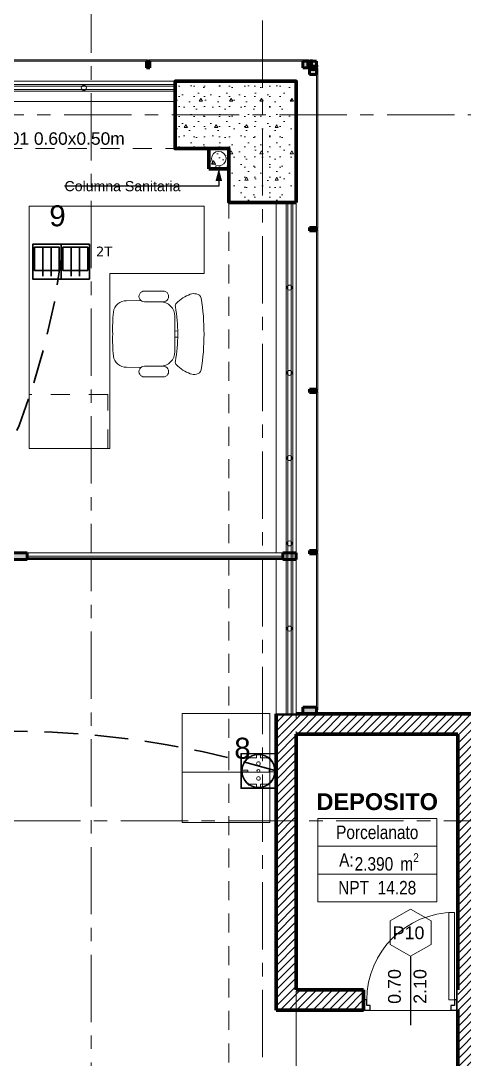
# Model space of a CAD drawing. Header units: inches. Extents: x -19 to 5698, y -728 to 92.
# Drawn here: x 327.02 to 330.32, y 32.63 to 40.35 of the extents above; entities that cross this region are included whole.
import ezdxf

# ---------------------------------------------------------------- set-up
doc = ezdxf.new("R2010")
doc.units = ezdxf.units.IN
doc.header["$MEASUREMENT"] = 0
doc.set_wipeout_variables(frame=1)
for name, pattern in [('HIDDEN', [0.375, 0.25, -0.125]), ('Hidden Line', [0.195611, 0.141111, -0.0545]), ('Punto & Raya', [0.65, 0.5, -0.075, 0, -0.075]), ('Rayas', [0.282222, 0.141111, -0.141111]), ('Wipeout_Contour', [1, 0, -1])]:
    doc.linetypes.add(name, pattern=pattern)
doc.layers.get('0').update_dxf_attribs({"color": 61})
for name, color, linetype, lineweight in [('00 conduct tomacorr', 120, 'HIDDEN', 30), ('00 IE LUZ EMERGENCIA', 253, 'Continuous', 0), ('10 REM ACABADOS', 170, 'Continuous', 13)]:
    doc.layers.add(name, color=color, linetype=linetype, lineweight=lineweight)
for name, color, linetype in [('02 _ ARQ _ ALB _ Ejes Generales', 251, 'Continuous'), ('02 _ ARQ _ ALB _ Mobiliario', 7, 'Continuous'), ('02 _ ARQ _ ZON _ Espacio.3D', 7, 'Continuous'), ('08 _ STR _ EXT _ 06 Columnas', 7, 'Continuous'), ('08 _ STR _ EXT _ 07 Losa Aligerada', 7, 'Continuous'), ('08 _ STR _ EXT _ 09 Vigas', 251, 'Continuous'), ('Acabado - Muros', 7, 'Continuous'), ('Estructura - 04 MURO', 7, 'Continuous'), ('Estructura - Carga', 7, 'Continuous'), ('Interior - Escaleras & Barandillas', 7, 'Continuous'), ('Marcador - Secciones', 7, 'Continuous'), ('MEP - HVAC', 7, 'Continuous'), ('Notas - Etiquetas', 7, 'Continuous')]:
    doc.layers.add(name, color=color, linetype=linetype)
doc.styles.add('Annotative', font='arial.ttf')
doc.styles.add('Estilo_Generado_4', font='swisse.ttf')
doc.styles.add('Estilo_Generado_8', font='arialbd.ttf')
doc.styles.add('Estilo_Generado_9', font='ARIALN.TTF')
doc.dimstyles.new('Estilo_Generado__8', dxfattribs={"dimtxt": 0.18, "dimasz": 0.0912, "dimexe": 0.18, "dimexo": 0.0625, "dimgap": 0, "dimtad": 0, "dimtih": 1, "dimtoh": 1, "dimdec": 4, "dimzin": 0, "dimdsep": 46, "dimcen": 0.09, "dimadec": 0, "dimazin": 0, "dimtfac": 1, "dimtdec": 4, "dimtmove": 0, "dimatfit": 3, "dimldrblk": 'ARROWHEAD_5', "dimfxl": 1, "dimtolj": 1, "dimtzin": 0, "dimarcsym": 0})
pattern_1 = [(45, (277.50006, 1e-08), (-0.030052038, 0.030052038), [])]

# ---------------------------------------------------------------- blocks, each defined once
blk = doc.blocks.new('ARROWHEAD_5')
at = {"linetype": 'Continuous', "lineweight": 0}
blk.add_hatch(color=0, dxfattribs=at).paths.add_polyline_path([(-1, 0.2679), (0, 0), (-1, -0.2679)])
at = {"color": 0, "linetype": 'Continuous', "lineweight": 0}
blk.add_line((0, 0), (-1, 0), dxfattribs=at)
blk = doc.blocks.new('CAJA POP UP 6 MODULOS')
at = {"layer": '00 conduct tomacorr', "linetype": 'Continuous'}
for p, q in [((-0.095, -0.165), (-0.095, -0.0151)), ((-0.052, -0.165), (-0.052, -0.0151)), ((0.052, -0.165), (0.052, -0.0151)), ((0.095, -0.165), (0.095, -0.0151)), ((0, -0.165), (0, -0.18))]:
    blk.add_line(p, q, dxfattribs=at)
for points in [[(-0.147, 0), (0.147, 0), (0.147, -0.18), (-0.147, -0.18)], [(0, 0), (0.147, 0), (0.147, -0.18), (0, -0.18)]]:
    blk.add_lwpolyline(points, close=True, dxfattribs=at)
for points in [[(-0.138, -0.045), (-0.009, -0.045), (-0.009, -0.165), (-0.138, -0.165), (-0.138, -0.045)], [(0.009, -0.045), (0.138, -0.045), (0.138, -0.165), (0.009, -0.165), (0.009, -0.045)]]:
    blk.add_lwpolyline(points, dxfattribs=at)
at = {"color": 1, "insert": (-0.1807, -0.168), "char_height": 0.05, "attachment_point": 1, "rotation": 180}
blk.add_mtext_dynamic_manual_height_columns('{\\fVerdana|b0|i0|c0|p34;2T}', width=0.000481, gutter_width=0.1561, heights=[0], dxfattribs=at)
blk = doc.blocks.new('tomacorriente schuko 2+T')
at = {"color": 3}
for p, q in [((-0.1377, -0.0281, -162.36), (-0.1377, -0.1227, -162.36)), ((-0.1377, -0.0281, -162.36), (-0.0441, -0.0281, -162.36)), ((-0.1367, -0.0296, -162.36), (-0.1367, -0.1211, -162.36)), ((-0.1367, -0.0296, -162.36), (-0.1367, -0.1211, -162.36)), ((-0.1367, -0.0296, -162.36), (-0.0452, -0.0296, -162.36)), ((-0.1367, -0.0296, -162.36), (-0.0909, -0.0296, -162.36)), ((-0.1261, -0.0496, -162.36), (-0.1261, -0.0701, -162.36)), ((-0.0935, -0.0318, -162.36), (-0.0935, -0.0465, -162.36)), ((-0.0935, -0.0465, -162.36), (-0.0883, -0.0465, -162.36)), ((-0.0909, -0.0296, -162.36), (-0.0452, -0.0296, -162.36)), ((-0.0883, -0.0318, -162.36), (-0.0883, -0.0465, -162.36)), ((-0.0557, -0.0496, -162.36), (-0.0557, -0.0701, -162.36)), ((-0.0452, -0.0296, -162.36), (-0.0452, -0.1211, -162.36)), ((-0.0452, -0.0296, -162.36), (-0.0452, -0.1211, -162.36)), ((-0.0441, -0.0281, -162.36), (-0.0441, -0.1227, -162.36)), ((-0.1342, -0.0701, -162.36), (-0.1261, -0.0701, -162.36)), ((-0.1342, -0.0806, -162.36), (-0.1261, -0.0806, -162.36)), ((-0.1261, -0.0806, -162.36), (-0.1261, -0.1011, -162.36)), ((-0.0557, -0.0701, -162.36), (-0.0476, -0.0701, -162.36)), ((-0.0557, -0.0806, -162.36), (-0.0476, -0.0806, -162.36)), ((-0.0557, -0.0806, -162.36), (-0.0557, -0.1011, -162.36)), ((-0.0935, -0.1043, -162.36), (-0.0883, -0.1043, -162.36)), ((-0.0935, -0.1043, -162.36), (-0.0935, -0.1189, -162.36)), ((-0.0883, -0.1043, -162.36), (-0.0883, -0.1189, -162.36)), ((-0.1377, -0.1227, -162.36), (-0.0441, -0.1227, -162.36)), ((-0.1367, -0.1211, -162.36), (-0.0452, -0.1211, -162.36)), ((-0.1367, -0.1211, -162.36), (-0.0909, -0.1211, -162.36)), ((-0.0909, -0.1211, -162.36), (-0.0452, -0.1211, -162.36))]:
    blk.add_line(p, q, dxfattribs=at)
for centre, radius in [((-0.0909, -0.0754, -162.36), 0.0457), ((-0.0909, -0.0754, -162.36), 0.0436), ((-0.1109, -0.0754, -162.36), 0.00505), ((-0.091, -0.0755, -162.36), 0.00406), ((-0.0709, -0.0754, -162.36), 0.00505)]:
    blk.add_circle(centre, radius, dxfattribs=at)

msp = doc.modelspace()

# ---------------------------------------------------------------- hatches: boundary and pattern name
at = {"layer": 'Acabado - Muros', "linetype": 'Continuous', "lineweight": 9}
for points in [[(326.775, 40.06), (326.775, 40.05), (327.965, 40.05), (327.965, 40.06)], [(327.975, 40.06), (327.975, 40.05), (329.165, 40.05), (329.165, 40.06)], [(329.175, 40.06), (329.175, 40.05), (329.19, 40.05), (329.19, 40.06)], [(329.23, 40.02), (329.22, 40.02), (329.22, 40.0055), (329.23, 40.0055)], [(329.23, 39.9955), (329.22, 39.9955), (329.22, 38.8055), (329.23, 38.8055)], [(329.23, 38.7955), (329.22, 38.7955), (329.22, 37.6055), (329.23, 37.6055)], [(329.23, 37.5955), (329.22, 37.5955), (329.22, 36.4055), (329.23, 36.4055)], [(329.23, 36.3955), (329.22, 36.3955), (329.22, 35.2305), (329.23, 35.2305)]]:
    msp.add_hatch(color=250, dxfattribs=at).paths.add_polyline_path(points)
at = {"layer": 'Acabado - Muros', "linetype": 'Continuous', "lineweight": 0}
for points in [[(327.9575, 40), (327.9825, 40), (327.9825, 40.05), (327.9575, 40.05)], [(329.12, 40), (329.22, 40), (329.22, 40.05), (329.12, 40.05)], [(329.1575, 40), (329.1825, 40), (329.1825, 40.05), (329.1575, 40.05)], [(329.17, 39.95), (329.22, 39.95), (329.22, 40.05), (329.17, 40.05)], [(329.17, 40.013), (329.17, 39.988), (329.22, 39.988), (329.22, 40.013)], [(329.17, 38.813), (329.17, 38.788), (329.22, 38.788), (329.22, 38.813)], [(329.17, 37.613), (329.17, 37.588), (329.22, 37.588), (329.22, 37.613)], [(329.17, 36.413), (329.17, 36.388), (329.22, 36.388), (329.22, 36.413)], [(329.12, 35.2505), (329.12, 35.2005), (329.22, 35.2005), (329.22, 35.2505)]]:
    msp.add_hatch(color=254, dxfattribs=at).paths.add_polyline_path(points)
at = {"layer": 'Estructura - Carga', "linetype": 'Continuous', "lineweight": 13}
h = msp.add_hatch(dxfattribs=at)
h.set_pattern_fill('HORMIGÓN_ARMADO_0002', color=251, style=0, pattern_type=2)
h.set_pattern_definition([(0, (277.50006, 1e-08), (0, 0.3117692), [0.03, -0.15]), (0, (277.59006, 0.1559), (0, 0.3117692), [0.03, -0.15]), (60, (277.50006, 1e-08), (-0.27, 0.1558846), [0.03, -0.15]), (60, (277.68006, 1e-08), (-0.27, 0.1558846), [0.03, -0.15]), (120, (277.53006, 1e-08), (0.27, 0.1558846), [0.03, -0.15]), (120, (277.71006, 1e-08), (0.27, 0.1558846), [0.03, -0.15]), (0, (277.50006, 0.03), (0, 0.06), [0, -0.06, 0, -0.090000004]), (45, (277.53006, 0.03), (-0.04242641, 0.04242641), [0, -0.045, 0, -0.075000003])])
h.paths.add_polyline_path([(328.42, 39.25), (328.57, 39.25), (328.57, 39.4), (328.42, 39.4)])

# ---------------------------------------------------------------- linework, layer by layer
at = {"layer": '02 _ ARQ _ ALB _ Ejes Generales', "color": 251, "linetype": 'Punto & Raya', "lineweight": 13, "true_color": 0x636466}
msp.add_line((283.3455, 39.65), (332.07, 39.65), dxfattribs=at)
at = {"layer": '02 _ ARQ _ ALB _ Mobiliario', "color": 175, "linetype": 'Continuous', "lineweight": 13}
for p, q in [((327.9419, 38.3415), (328.082, 38.3415)), ((327.8103, 38.2693), (327.9176, 38.2699)), ((327.9419, 38.2617), (328.0823, 38.2617)), ((328.1691, 38.1525), (328.1691, 38.0222)), ((328.1691, 38.0448), (328.1896, 38.0444)), ((328.1691, 37.8918), (328.1691, 38.0222)), ((328.1691, 37.9995), (328.1896, 37.9999)), ((327.8103, 37.775), (327.9176, 37.7744)), ((327.9419, 37.7826), (328.0823, 37.7826)), ((327.9419, 37.7028), (328.082, 37.7028))]:
    msp.add_line(p, q, dxfattribs=at)
at = {"layer": '02 _ ARQ _ ALB _ Mobiliario', "color": 175, "linetype": 'Rayas', "lineweight": 13}
for p, q in [((327.6706, 37.5722), (327.0856, 37.5722)), ((327.6706, 37.1722), (327.6706, 37.5722))]:
    msp.add_line(p, q, dxfattribs=at)
at = {"layer": '02 _ ARQ _ ALB _ Mobiliario', "color": 175, "linetype": 'Continuous', "lineweight": 13, "flags": 128}
for points in [[(327.0856, 38.9722), (327.0856, 37.1722), (327.6856, 37.1722), (327.6856, 38.4722), (328.3856, 38.4722), (328.3856, 38.9722)], [(328.8732, 34.7678), (328.8732, 35.2028), (328.2232, 35.2028), (328.2232, 34.7678)], [(328.8732, 34.7678), (328.2232, 34.7678), (328.2232, 34.3928), (328.8732, 34.3928)]]:
    msp.add_lwpolyline(points, close=True, dxfattribs=at)
at = {"layer": '02 _ ARQ _ ALB _ Mobiliario', "color": 175, "linetype": 'Continuous', "lineweight": 13}
for centre, major_axis, start_param, end_param in [((327.9419, 38.3016), (0.04, 0), 1.570796, 4.712389), ((328.082, 38.3016), (0.04, 0), 4.712389, 7.853982), ((327.8083, 38.1726), (0.097, 0), 1.549364, 3.007057), ((328.3836, 38.0473), (0.2887, 0), 1.926573, 2.351051), ((328.31, 38.248), (0.0744, 0), 1.316199, 1.942315), ((328.3237, 38.2782), (0.0419, 0), 0.242579, 1.449866), ((326.6719, 38.0225), (1.7134, 0), 6.282956, 6.439399), ((328.0596, 38.1525), (0.1095, 0), 0, 1.570796), ((328.2003, 38.2311), (0.0287, 0), 2.3326, 3.380474), ((327.0681, 38.028), (1.1218, 0), 6.277925, 6.459683), ((328.9221, 38.0629), (1.2162, 0), 3.040183, 3.175182), ((328.9221, 37.9814), (1.2162, 0), 3.108003, 3.243002), ((327.0681, 38.0163), (1.1218, 0), 6.106688, 6.288446), ((326.6719, 38.0218), (1.7134, 0), 6.126972, 6.283414), ((328.0596, 37.8918), (0.1095, 0), 4.712389, 6.283185), ((327.8083, 37.8717), (0.097, 0), 3.276129, 4.733821), ((328.2003, 37.8132), (0.0287, 0), 2.902712, 3.950586), ((327.9419, 37.7427), (0.04, 0), 1.570796, 4.712389), ((328.082, 37.7427), (0.04, 0), 4.712389, 7.853982), ((328.3836, 37.9971), (0.2887, 0), 3.932134, 4.356613), ((328.31, 37.7963), (0.0744, 0), 4.340871, 4.966987), ((328.3237, 37.7661), (0.0419, 0), 4.833319, 6.040606)]:
    msp.add_ellipse(centre, major_axis=major_axis, ratio=0.996858, start_param=start_param, end_param=end_param, dxfattribs=at)
at = {"layer": '02 _ ARQ _ ZON _ Espacio.3D', "color": 251, "linetype": 'Continuous', "lineweight": 13}
for p, q in [((330.1139, 34.4222), (329.2304, 34.4222)), ((329.2304, 34.4222), (329.2304, 33.8046)), ((329.2304, 34.4222), (330.1139, 34.4222)), ((329.2304, 34.2164), (329.2304, 34.4222)), ((330.1139, 33.8046), (330.1139, 34.4222)), ((330.1139, 34.4222), (330.1139, 34.2164)), ((330.1139, 34.2164), (329.2304, 34.2164)), ((329.2304, 34.2164), (330.1139, 34.2164)), ((329.2304, 34.0105), (329.2304, 34.2164)), ((330.1139, 34.2164), (330.1139, 34.0105)), ((330.1139, 34.0105), (329.2304, 34.0105)), ((329.2304, 34.0105), (330.1139, 34.0105)), ((329.2304, 33.8046), (329.2304, 34.0105)), ((330.1139, 34.0105), (330.1139, 33.8046)), ((329.2304, 33.8046), (330.1139, 33.8046)), ((330.1139, 33.8046), (329.2304, 33.8046))]:
    msp.add_line(p, q, dxfattribs=at)
at = {"layer": '02 _ ARQ _ ZON _ Espacio.3D', "color": 254, "linetype": 'Continuous', "lineweight": 0, "flags": 128}
for points in [[(322.07, 31), (322.07, 29.7), (328.0701, 29.7), (328.0701, 30.2), (328.57, 30.2), (328.5701, 30.7), (328.92, 30.7), (328.92, 31.899), (330.2701, 31.899), (330.2701, 32.9963), (328.92, 32.9963), (328.9203, 36.3463), (321.57, 36.3463), (321.57, 39.4), (321.17, 39.4), (321.17, 39.75), (317.27, 39.75), (317.27, 29.75), (320.97, 29.75), (320.97, 30.2), (321.57, 30.2), (321.57, 31)], [(322.07, 39), (321.62, 39), (321.62, 36.3963), (328.9201, 36.4), (328.9201, 39), (328.57, 39), (328.57, 39.4), (328.17, 39.4), (328.17, 39.75), (322.07, 39.75)]]:
    msp.add_lwpolyline(points, close=True, dxfattribs=at)
at = {"layer": '02 _ ARQ _ ZON _ Espacio.3D', "color": 9, "linetype": 'Continuous', "lineweight": 5, "flags": 128}
msp.add_lwpolyline([(329.0701, 33.1463), (329.5701, 33.1463), (329.5695, 32.9963), (330.2701, 32.9963), (330.2701, 35.0505), (329.0701, 35.0505)], close=True, dxfattribs=at)
at = {"layer": '08 _ STR _ EXT _ 07 Losa Aligerada', "color": 7, "linetype": 'Continuous', "lineweight": 18, "flags": 128}
msp.add_lwpolyline([(329.07, 26.75), (329.07, 29.7), (329.07, 35.2005), (329.07, 39.9), (321.17, 39.9), (316.0529, 39.9), (316.0529, 40.9), (311.4324, 40.9)], dxfattribs=at)
msp.add_lwpolyline([(330.4201, 29.7), (330.4201, 35.2005), (329.07, 35.2005), (329.07, 29.7)], close=True, dxfattribs=at)
at = {"layer": '08 _ STR _ EXT _ 09 Vigas', "color": 251, "linetype": 'Hidden Line', "lineweight": 13, "true_color": 0x636466}
for p in [(322.07, 39.4), (328.57, 30.2)]:
    msp.add_line(p, (328.57, 39.4), dxfattribs=at)
at = {"layer": 'Acabado - Muros', "color": 7, "linetype": 'Continuous', "lineweight": 60}
for p, q in [((327.9825, 40.05), (327.9575, 40.05)), ((327.9575, 40.05), (327.9575, 40)), ((327.9825, 40.05), (327.9825, 40)), ((329.12, 40.05), (329.12, 40)), ((329.22, 40.05), (329.12, 40.05)), ((329.1575, 40.05), (329.1575, 40)), ((329.17, 40.05), (329.1575, 40.05)), ((329.17, 40.05), (329.17, 39.95)), ((329.1825, 40.05), (329.1825, 40)), ((329.22, 40.05), (329.1825, 40.05)), ((329.22, 40.05), (329.22, 40.013)), ((329.22, 40.05), (329.22, 39.95)), ((327.9825, 40), (327.9575, 40)), ((329.22, 40), (329.12, 40)), ((329.1825, 40), (329.1575, 40)), ((329.17, 40.013), (329.17, 39.988)), ((329.22, 40.013), (329.17, 40.013)), ((329.22, 39.988), (329.17, 39.988)), ((329.22, 40), (329.22, 39.988)), ((329.22, 39.95), (329.17, 39.95)), ((329.17, 38.813), (329.17, 38.788)), ((329.22, 38.813), (329.17, 38.813)), ((329.22, 38.813), (329.22, 38.788)), ((329.22, 38.788), (329.17, 38.788)), ((329.17, 37.613), (329.17, 37.588)), ((329.22, 37.613), (329.17, 37.613)), ((329.22, 37.588), (329.17, 37.588)), ((329.22, 37.613), (329.22, 37.588)), ((329.17, 36.413), (329.17, 36.388)), ((329.22, 36.413), (329.17, 36.413)), ((329.22, 36.413), (329.22, 36.388)), ((329.22, 36.388), (329.17, 36.388)), ((329.12, 35.2505), (329.12, 35.2005)), ((329.22, 35.2505), (329.12, 35.2505)), ((329.22, 35.2005), (329.12, 35.2005)), ((329.22, 35.2505), (329.22, 35.2005))]:
    msp.add_line(p, q, dxfattribs=at)
at = {"layer": 'Acabado - Muros', "color": 7, "linetype": 'Continuous', "lineweight": 13, "flags": 128}
for points in [[(326.775, 40.06), (326.775, 40.05), (327.965, 40.05), (327.965, 40.06)], [(327.975, 40.06), (327.975, 40.05), (329.165, 40.05), (329.165, 40.06)], [(329.175, 40.06), (329.175, 40.05), (329.19, 40.05), (329.19, 40.06)], [(329.23, 40.02), (329.22, 40.02), (329.22, 40.0055), (329.23, 40.0055)], [(329.23, 39.9955), (329.22, 39.9955), (329.22, 38.8055), (329.23, 38.8055)], [(329.23, 38.7955), (329.22, 38.7955), (329.22, 37.6055), (329.23, 37.6055)], [(329.23, 37.5955), (329.22, 37.5955), (329.22, 36.4055), (329.23, 36.4055)], [(329.23, 36.3955), (329.22, 36.3955), (329.22, 35.2305), (329.23, 35.2305)]]:
    msp.add_lwpolyline(points, close=True, dxfattribs=at)
at = {"layer": 'Estructura - 04 MURO', "color": 165, "linetype": 'Continuous', "lineweight": 15}
for p, q in [((330.2051, 33.075), (330.2051, 33.725)), ((330.2051, 33.725), (330.2451, 33.725)), ((330.2451, 33.725), (330.2451, 33.075)), ((330.2451, 33.075), (330.2051, 33.075))]:
    msp.add_line(p, q, dxfattribs=at)
at = {"layer": 'Estructura - 04 MURO', "color": 152, "linetype": 'Continuous', "lineweight": 25}
msp.add_line((329.9201, 33.4), (329.9201, 32.8875), dxfattribs=at)
at = {"layer": 'Estructura - 04 MURO', "color": 7, "linetype": 'Continuous', "lineweight": 80}
for p, q in [((330.2701, 33.075), (330.2701, 33.15)), ((330.2701, 33.075), (330.2701, 33.15)), ((330.2701, 33), (330.2701, 33.075)), ((330.2701, 33), (330.2701, 33.075)), ((330.2701, 33), (330.2701, 33.075))]:
    msp.add_line(p, q, dxfattribs=at)
at = {"layer": 'Estructura - 04 MURO', "color": 165, "linetype": 'Continuous', "lineweight": 25}
for p, q in [((329.6201, 33), (329.6201, 33.035)), ((330.2451, 33.035), (330.2201, 33.035)), ((330.2201, 33.035), (330.2201, 33)), ((330.2701, 33.075), (330.2451, 33.075)), ((330.2451, 33.075), (330.2451, 33.035)), ((330.2701, 33), (330.2701, 33.075)), ((330.2201, 33), (330.2701, 33))]:
    msp.add_line(p, q, dxfattribs=at)
at = {"layer": 'Estructura - 04 MURO', "color": 251, "linetype": 'Continuous', "lineweight": 13, "flags": 128}
msp.add_lwpolyline([(329.9201, 33.75), (329.7685, 33.6625), (329.7685, 33.4875), (329.9201, 33.4), (330.0716, 33.4875), (330.0716, 33.6625)], close=True, dxfattribs=at)
at = {"layer": 'Estructura - Carga', "color": 7, "linetype": 'Continuous', "lineweight": 80, "flags": 128}
msp.add_lwpolyline([(328.42, 39.25), (328.57, 39.25), (328.57, 39.4), (328.42, 39.4)], close=True, dxfattribs=at)
at = {"layer": 'MEP - HVAC', "color": 7, "linetype": 'Continuous', "lineweight": 13, "flags": 128}
msp.add_lwpolyline([(328.495, 39.379, 1), (328.495, 39.271, 1)], format="xyb", close=True, dxfattribs=at)

# ---------------------------------------------------------------- block references
at = {"layer": '00 conduct tomacorr', "xscale": 1.432830642179531, "yscale": 1.432830642179531, "zscale": 1.432830642179531, "rotation": 180}
msp.add_blockref('CAJA POP UP 6 MODULOS', (327.323, 38.4306, -0.0009), dxfattribs=at)

# ---------------------------------------------------------------- texts
at = {"layer": '00 IE LUZ EMERGENCIA', "style": 'Annotative'}
for tag, p in [('9', (327.2359, 38.8221, -0.0007)), ('8', (328.6101, 34.8668, -0.0007))]:
    msp.add_attdef(tag, p, '', height=0.1562, dxfattribs=at)
at = {"layer": '02 _ ARQ _ ZON _ Espacio.3D', "color": 251, "lineweight": 25, "attachment_point": 2}
for s, insert, char_height, style in [('\\A1;{\\pqc;\\pt0;\\fArial|b1|i0|c0|p34;DEPOSITO}', (329.6721, 34.6107), 0.125, 'Estilo_Generado_8'), ('\\A1;{\\pqc;\\pt0;\\fArial Narrow|b0|i0|c0|p34;Porcelanato}', (329.6721, 34.3704), 0.1, 'Estilo_Generado_9'), ('\\A1;{\\pqc;\\pt0;\\fArial Narrow|b0|i0|c0|p34;A: }', (329.443, 34.1645), 0.1, 'Estilo_Generado_9'), ('\\A1;{\\pqc;\\pt0,0.3;\\fArial Narrow|b0|i0|c0|p34;2.390\\fArial Narrow|b0|i0|c0|p34;\\A1{\\H.66x;\\S^  ;}\\fArial Narrow|b0|i0|c0|p34; m\\fArial Narrow|b0|i0|c0|p34;\\A1{\\H.66x;\\S2^  ;}}', (329.7427, 34.1649), 0.1, 'Estilo_Generado_9'), ('\\A1;{\\pqc;\\pt0;\\fArial Narrow|b0|i0|c0|p34;NPT  14.28}', (329.6721, 33.959), 0.1, 'Estilo_Generado_9')]:
    msp.add_mtext(s, dxfattribs=dict(at, insert=insert, char_height=char_height, style=style))
at = {"layer": 'Estructura - 04 MURO', "color": 251, "lineweight": 25, "char_height": 0.095, "attachment_point": 7, "style": 'Estilo_Generado_4'}
for s, insert, rotation in [('\\A1;{\\pql;\\pt0;\\fSwis721 Ex BT|b0|i0|c0|p34;P10\\fSwis721 Ex BT|b0|i0|c0|p34;\\fSwis721 Ex BT|b0|i0|c0|p34;\\fSwis721 Ex BT|b0|i0|c0|p34;}', (329.7867, 33.525), 359.99998), ('\\A1;{\\pql;\\pt0;\\fSwis721 Ex BT|b0|i0|c0|p34;0.70\\fSwis721 Ex BT|b0|i0|c0|p34;\\A1{\\H.66x;\\S^  ;}\\fSwis721 Ex BT|b0|i0|c0|p34;\\fSwis721 Ex BT|b0|i0|c0|p34;}', (329.875, 33.046), 89.99998), ('\\A1;{\\pql;\\pt0;\\fSwis721 Ex BT|b0|i0|c0|p34;2.10\\fSwis721 Ex BT|b0|i0|c0|p34;\\A1{\\H.66x;\\S^  ;}\\fSwis721 Ex BT|b0|i0|c0|p34;\\fSwis721 Ex BT|b0|i0|c0|p34;}', (330.065, 33.046), 89.99998)]:
    msp.add_mtext(s, dxfattribs=dict(at, insert=insert, rotation=rotation))
at = {"layer": 'Notas - Etiquetas', "color": 171, "linetype": 'Continuous', "lineweight": 13, "insert": (326.5179, 39.4267), "char_height": 0.0925, "attachment_point": 7, "style": 'Estilo_Generado_4'}
msp.add_mtext('\\A1;{\\pql;\\fSwis721 Ex BT|b0|i0|c0|p34;VIGA-101\\fSwis721 Ex BT|b0|i0|c0|p34; \\fSwis721 Ex BT|b0|i0|c0|p34;0.60\\fSwis721 Ex BT|b0|i0|c0|p34;x\\fSwis721 Ex BT|b0|i0|c0|p34;0.50\\fSwis721 Ex BT|b0|i0|c0|p34;m}', dxfattribs=at)
at = {"layer": 'Notas - Etiquetas', "color": 5, "linetype": 'Continuous', "lineweight": 35, "insert": (327.3488, 39.12), "char_height": 0.075, "attachment_point": 4, "style": 'Estilo_Generado_4'}
msp.add_mtext('\\A1;{\\pql;\\fSwis721 Ex BT|b0|i0|c0|p34;Columna Sanitaria}', dxfattribs=at)

# ---------------------------------------------------------------- leaders
at = {"layer": 'Notas - Etiquetas', "color": 144, "linetype": 'Continuous', "lineweight": 13, "annotation_type": 0, "has_hookline": 1, "hookline_direction": 1, "text_width": 1.0171}
msp.add_leader([(328.495, 39.25), (328.495, 39.12), (327.3488, 39.12)], dimstyle='Estilo_Generado__8', dxfattribs=at)

# ---------------------------------------------------------------- next in the draw order: wipeouts: each hides what was drawn before it
at = {"color": 254, "linetype": 'Wipeout_Contour', "lineweight": 0, "ltscale": 9840.477852}
msp.add_wipeout([(322.07, 39.75), (328.17, 39.75), (328.17, 39.9), (322.07, 39.9)], dxfattribs=at).dxf.layer = 'Estructura - 04 MURO'
at = {"color": 254, "linetype": 'Wipeout_Contour', "lineweight": 0, "ltscale": 7391.350917}
msp.add_wipeout([(328.9201, 35.2005), (329.0701, 35.0505), (329.0701, 35.2005)], dxfattribs=at).dxf.layer = 'Estructura - 04 MURO'
at = {"color": 254, "linetype": 'Wipeout_Contour', "lineweight": 0, "ltscale": 7395.383937}
msp.add_wipeout([(330.2701, 35.0505), (330.4201, 35.0505), (330.4201, 35.2005)], dxfattribs=at).dxf.layer = 'Estructura - 04 MURO'
at = {"color": 254, "linetype": 'Wipeout_Contour', "lineweight": 0, "ltscale": 7391.249626}
msp.add_wipeout([(328.92, 33), (329.07, 33), (329.07, 33.15)], dxfattribs=at).dxf.layer = 'Estructura - 04 MURO'

# ---------------------------------------------------------------- next in the draw order: hatches: boundary and pattern name
at = {"layer": 'Estructura - 04 MURO', "linetype": 'Continuous', "lineweight": 5}
h = msp.add_hatch(dxfattribs=at)
h.set_pattern_fill('LADRILLO_COMÚN_0002', color=250, style=0, pattern_type=2)
h.set_pattern_definition(pattern_1)
h.paths.add_polyline_path([(328.9201, 35.2005), (329.0701, 35.0505), (329.0701, 35.2005)])
h = msp.add_hatch(dxfattribs=at)
h.set_pattern_fill('LADRILLO_COMÚN_0002', color=250, style=0, pattern_type=2)
h.set_pattern_definition(pattern_1)
h.paths.add_polyline_path([(328.9201, 35.2005), (328.9201, 35.0505), (329.0701, 35.0505), (328.9201, 35.2005)])
h = msp.add_hatch(dxfattribs=at)
h.set_pattern_fill('LADRILLO_COMÚN_0002', color=250, style=0, pattern_type=2)
h.set_pattern_definition(pattern_1)
h.paths.add_polyline_path([(330.2701, 35.0505), (330.4201, 35.0505), (330.4201, 35.2005)])
h = msp.add_hatch(dxfattribs=at)
h.set_pattern_fill('LADRILLO_COMÚN_0002', color=250, style=0, pattern_type=2)
h.set_pattern_definition(pattern_1)
h.paths.add_polyline_path([(328.92, 33), (329.07, 33), (329.07, 33.15)])

# ---------------------------------------------------------------- next in the draw order: linework, layer by layer
at = {"layer": '08 _ STR _ EXT _ 09 Vigas', "color": 251, "linetype": 'Hidden Line', "lineweight": 13, "true_color": 0x636466}
msp.add_line((286.57, 39.9), (329.07, 39.9), dxfattribs=at)
at = {"layer": 'Estructura - 04 MURO', "color": 7, "linetype": 'Continuous', "lineweight": 13, "flags": 128}
for points in [[(328.17, 39.9), (322.07, 39.9)], [(322.07, 39.75), (328.17, 39.75)]]:
    msp.add_lwpolyline(points, dxfattribs=at)
at = {"layer": 'Estructura - 04 MURO', "color": 7, "linetype": 'Continuous', "lineweight": 80, "flags": 128}
msp.add_lwpolyline([(328.9201, 35.2005), (329.0701, 35.2005)], dxfattribs=at)
at = {"layer": 'Interior - Escaleras & Barandillas', "color": 161, "linetype": 'Continuous', "lineweight": 13, "flags": 128}
for points in [[(322.07, 39.875), (322.07, 39.825), (328.17, 39.825), (328.17, 39.875)], [(322.07, 39.8625), (322.07, 39.8375), (328.17, 39.8375), (328.17, 39.8625)], [(322.07, 39.8625), (322.07, 39.8375), (328.17, 39.8375), (328.17, 39.8625)], [(322.07, 39.8625), (322.07, 39.8375), (328.17, 39.8375), (328.17, 39.8625)]]:
    msp.add_lwpolyline(points, close=True, dxfattribs=at)
msp.add_lwpolyline([(327.4923, 39.8313, 1), (327.4923, 39.8688, 1)], format="xyb", close=True, dxfattribs=at)
at = {"layer": 'Marcador - Secciones', "color": 251, "linetype": 'Punto & Raya', "lineweight": 13, "true_color": 0x636466}
msp.add_line((327.5455, 46.2111), (327.5455, 0.9472), dxfattribs=at)

# ---------------------------------------------------------------- next in the draw order: wipeouts: each hides what was drawn before it
at = {"color": 254, "linetype": 'Wipeout_Contour', "lineweight": 0, "ltscale": 7396.250236}
msp.add_wipeout([(330.2701, 35.0505), (330.4201, 35.2005), (330.2701, 35.2005)], dxfattribs=at).dxf.layer = 'Estructura - 04 MURO'
at = {"color": 254, "linetype": 'Wipeout_Contour', "lineweight": 0, "ltscale": 9855.633154}
msp.add_wipeout([(328.9201, 35.0505), (328.92, 33.15), (329.07, 33.15), (329.0701, 35.0505)], dxfattribs=at).dxf.layer = 'Estructura - 04 MURO'

# ---------------------------------------------------------------- next in the draw order: hatches: boundary and pattern name
at = {"layer": 'Estructura - 04 MURO', "linetype": 'Continuous', "lineweight": 5}
h = msp.add_hatch(dxfattribs=at)
h.set_pattern_fill('LADRILLO_COMÚN_0002', color=250, style=0, pattern_type=2)
h.set_pattern_definition(pattern_1)
h.paths.add_polyline_path([(330.2701, 35.0505), (330.4201, 35.2005), (330.2701, 35.2005)])
h = msp.add_hatch(dxfattribs=at)
h.set_pattern_fill('LADRILLO_COMÚN_0002', color=250, style=0, pattern_type=2)
h.set_pattern_definition(pattern_1)
h.paths.add_polyline_path([(328.9201, 35.0505), (328.92, 33.15), (329.07, 33.15), (329.0701, 35.0505)])

# ---------------------------------------------------------------- next in the draw order: linework, layer by layer
at = {"layer": '00 conduct tomacorr'}
msp.add_arc((326.9467, 28.3462, -0.0007), 6.7262, 72.93897, 111.28255, dxfattribs=at)

# ---------------------------------------------------------------- next in the draw order: block references
at = {"layer": '10 REM ACABADOS', "xscale": 2.759423129612763, "yscale": 2.759423129612763, "zscale": 2.759423129612763, "rotation": 270.0990031473628}
msp.add_blockref('tomacorriente schuko 2+T', (328.998, 34.5254, 448.0193), dxfattribs=at)

# ---------------------------------------------------------------- next in the draw order: wipeouts: each hides what was drawn before it
at = {"color": 254, "linetype": 'Wipeout_Contour', "lineweight": 0, "ltscale": 7392.114918}
msp.add_wipeout([(328.92, 33.15), (328.92, 33), (329.07, 33.15)], dxfattribs=at).dxf.layer = 'Estructura - 04 MURO'

# ---------------------------------------------------------------- next in the draw order: hatches: boundary and pattern name
at = {"layer": 'Estructura - 04 MURO', "linetype": 'Continuous', "lineweight": 5}
h = msp.add_hatch(dxfattribs=at)
h.set_pattern_fill('LADRILLO_COMÚN_0002', color=250, style=0, pattern_type=2)
h.set_pattern_definition(pattern_1)
h.paths.add_polyline_path([(328.92, 33.15), (328.92, 33), (329.07, 33.15)])

# ---------------------------------------------------------------- next in the draw order: linework, layer by layer
at = {"layer": 'Estructura - 04 MURO', "color": 7, "linetype": 'Continuous', "lineweight": 80, "flags": 128}
for points in [[(328.9201, 35.2005), (328.92, 33)], [(329.07, 33.15), (329.0701, 35.0505)], [(328.92, 33), (329.07, 33)]]:
    msp.add_lwpolyline(points, dxfattribs=at)

# ---------------------------------------------------------------- next in the draw order: wipeouts: each hides what was drawn before it
at = {"color": 254, "linetype": 'Wipeout_Contour', "lineweight": 0, "ltscale": 9855.808629}
msp.add_wipeout([(328.92, 39), (328.92, 35.2005), (329.07, 35.2005), (329.07, 39)], dxfattribs=at).dxf.layer = 'Estructura - 04 MURO'
at = {"color": 254, "linetype": 'Wipeout_Contour', "lineweight": 0, "ltscale": 9856.876311}
msp.add_wipeout([(329.07, 33.15), (329.07, 33), (329.5701, 33), (329.5701, 33.15)], dxfattribs=at).dxf.layer = 'Estructura - 04 MURO'

# ---------------------------------------------------------------- next in the draw order: hatches: boundary and pattern name
at = {"layer": '08 _ STR _ EXT _ 06 Columnas', "linetype": 'Continuous', "lineweight": 9}
h = msp.add_hatch(dxfattribs=at)
h.set_pattern_fill('HORMIGÓN_EN_MASA_0002', style=0, pattern_type=2)
h.set_pattern_definition([(0, (277.50006, 1e-08), (0, 0.3897114), [0.024375, -0.200625]), (0, (277.61256, 0.19486), (0, 0.3897114), [0.024375, -0.200625]), (60, (277.50006, 1e-08), (-0.3375, 0.1948557), [0.024375, -0.200625]), (60, (277.72506, 1e-08), (-0.3375, 0.1948557), [0.024375, -0.200625]), (120, (277.52444, 1e-08), (0.3375, 0.1948557), [0.024375, -0.200625]), (120, (277.74944, 1e-08), (0.3375, 0.1948557), [0.024375, -0.200625]), (0, (277.50006, 0.0375), (0, 0.075), [0, -0.075, 0, -0.1125]), (45, (277.53756, 0.0375), (-0.05303301, 0.05303301), [0, -0.05625, 0, -0.09375])])
h.paths.add_polyline_path([(329.07, 39), (329.07, 39.9), (328.17, 39.9), (328.17, 39.4), (328.57, 39.4), (328.57, 39)])
at = {"layer": 'Estructura - 04 MURO', "linetype": 'Continuous', "lineweight": 5}
h = msp.add_hatch(dxfattribs=at)
h.set_pattern_fill('LADRILLO_COMÚN_0002', color=250, style=0, pattern_type=2)
h.set_pattern_definition(pattern_1)
h.paths.add_polyline_path([(329.07, 33.15), (329.07, 33), (329.5701, 33), (329.5701, 33.15)])

# ---------------------------------------------------------------- next in the draw order: linework, layer by layer
at = {"layer": '08 _ STR _ EXT _ 06 Columnas', "color": 7, "linetype": 'Continuous', "lineweight": 80, "flags": 128}
msp.add_lwpolyline([(329.07, 39), (329.07, 39.9), (328.17, 39.9), (328.17, 39.4), (328.57, 39.4), (328.57, 39)], close=True, dxfattribs=at)
at = {"layer": 'Acabado - Muros', "color": 7, "linetype": 'Continuous', "lineweight": 60}
msp.add_line((329.07, 36.3963), (329.07, 36.3463), dxfattribs=at)
at = {"layer": 'Estructura - 04 MURO', "color": 7, "linetype": 'Continuous', "lineweight": 80}
for p, q in [((329.5701, 33.075), (329.5701, 33.15)), ((329.5701, 33.075), (329.5701, 33.15)), ((329.5701, 33), (329.5701, 33.075)), ((329.5701, 33), (329.5701, 33.075)), ((329.5701, 33), (329.5701, 33.075))]:
    msp.add_line(p, q, dxfattribs=at)
at = {"layer": 'Estructura - 04 MURO', "color": 165, "linetype": 'Continuous', "lineweight": 25}
for p, q in [((329.5951, 33.075), (329.5701, 33.075)), ((329.5701, 33.075), (329.5701, 33)), ((329.5951, 33.035), (329.5951, 33.075)), ((329.6201, 33.035), (329.5951, 33.035)), ((329.5701, 33), (329.6201, 33))]:
    msp.add_line(p, q, dxfattribs=at)
at = {"layer": 'Estructura - 04 MURO', "color": 7, "linetype": 'Continuous', "lineweight": 13, "flags": 128}
for points in [[(328.92, 39), (328.92, 35.2005)], [(329.07, 35.2005), (329.07, 39)], [(328.92, 35.2005), (329.07, 35.2005)]]:
    msp.add_lwpolyline(points, dxfattribs=at)
at = {"layer": 'Estructura - 04 MURO', "color": 7, "linetype": 'Continuous', "lineweight": 80, "flags": 128}
for points in [[(329.5701, 33.15), (329.07, 33.15)], [(329.07, 33), (329.5701, 33)]]:
    msp.add_lwpolyline(points, dxfattribs=at)
at = {"layer": 'Estructura - 04 MURO', "color": 165, "linetype": 'Continuous', "lineweight": 15}
msp.add_arc((330.2451, 33.075), 0.65, 89.99998, 179.99998, dxfattribs=at)
at = {"layer": 'Interior - Escaleras & Barandillas', "color": 161, "linetype": 'Continuous', "lineweight": 13, "flags": 128}
for points in [[(329.0013, 38.3667, 1), (329.0388, 38.3667, 1)], [(329.0013, 37.7335, 1), (329.0388, 37.7335, 1)], [(329.0013, 37.1002, 1), (329.0388, 37.1002, 1)], [(329.0013, 36.467, 1), (329.0388, 36.467, 1)], [(329.0013, 35.8337, 1), (329.0388, 35.8337, 1)]]:
    msp.add_lwpolyline(points, format="xyb", close=True, dxfattribs=at)

# ---------------------------------------------------------------- next in the draw order: wipeouts: each hides what was drawn before it
at = {"color": 254, "linetype": 'Wipeout_Contour', "lineweight": 0, "ltscale": 9858.389821}
msp.add_wipeout([(329.0701, 35.0505), (330.2701, 35.0505), (330.2701, 35.2005), (329.0701, 35.2005)], dxfattribs=at).dxf.layer = 'Estructura - 04 MURO'

# ---------------------------------------------------------------- next in the draw order: hatches: boundary and pattern name
at = {"layer": 'Estructura - 04 MURO', "linetype": 'Continuous', "lineweight": 5}
h = msp.add_hatch(dxfattribs=at)
h.set_pattern_fill('LADRILLO_COMÚN_0002', color=250, style=0, pattern_type=2)
h.set_pattern_definition(pattern_1)
h.paths.add_polyline_path([(329.0701, 35.0505), (330.2701, 35.0505), (330.2701, 35.2005), (329.0701, 35.2005)])

# ---------------------------------------------------------------- next in the draw order: linework, layer by layer
at = {"layer": '08 _ STR _ EXT _ 09 Vigas', "color": 251, "linetype": 'Hidden Line', "lineweight": 13, "true_color": 0x636466}
msp.add_line((329.07, 7.2), (329.07, 39.9), dxfattribs=at)
at = {"layer": 'Estructura - 04 MURO', "color": 7, "linetype": 'Continuous', "lineweight": 80, "flags": 128}
for points in [[(330.4201, 35.2005), (329.0701, 35.2005)], [(329.0701, 35.0505), (330.2701, 35.0505)]]:
    msp.add_lwpolyline(points, dxfattribs=at)
at = {"layer": 'Interior - Escaleras & Barandillas', "color": 161, "linetype": 'Continuous', "lineweight": 13, "flags": 128}
for points in [[(329.045, 39), (328.995, 39), (328.995, 35.2005), (329.045, 35.2005)], [(329.0325, 39), (329.0075, 39), (329.0075, 35.2005), (329.0325, 35.2005)], [(329.0325, 39), (329.0075, 39), (329.0075, 35.2005), (329.0325, 35.2005)], [(329.0325, 39), (329.0075, 39), (329.0075, 35.2005), (329.0325, 35.2005)]]:
    msp.add_lwpolyline(points, close=True, dxfattribs=at)

# ---------------------------------------------------------------- next in the draw order: wipeouts: each hides what was drawn before it
at = {"color": 254, "linetype": 'Wipeout_Contour', "lineweight": 0, "ltscale": 9851.862985}
msp.add_wipeout([(327.0702, 36.3463), (328.97, 36.3463), (328.97, 36.3963), (327.0702, 36.3963)], dxfattribs=at).dxf.layer = 'Acabado - Muros'
at = {"color": 254, "linetype": 'Wipeout_Contour', "lineweight": 0, "ltscale": 9860.948256}
msp.add_wipeout([(330.2701, 35.0505), (330.2701, 29.85), (330.4201, 29.85), (330.4201, 35.0505)], dxfattribs=at).dxf.layer = 'Estructura - 04 MURO'

# ---------------------------------------------------------------- next in the draw order: hatches: boundary and pattern name
at = {"layer": 'Estructura - 04 MURO', "linetype": 'Continuous', "lineweight": 5}
h = msp.add_hatch(dxfattribs=at)
h.set_pattern_fill('LADRILLO_COMÚN_0002', color=250, style=0, pattern_type=2)
h.set_pattern_definition(pattern_1)
h.paths.add_polyline_path([(330.2701, 35.0505), (330.2701, 29.85), (330.4201, 29.85), (330.4201, 35.0505)])

# ---------------------------------------------------------------- next in the draw order: linework, layer by layer
at = {"layer": 'Acabado - Muros', "color": 251, "linetype": 'Continuous', "lineweight": 13, "flags": 128}
for points in [[(327.0702, 36.3963), (328.97, 36.3963)], [(327.0702, 36.3463), (328.97, 36.3463)]]:
    msp.add_lwpolyline(points, dxfattribs=at)
at = {"layer": 'Estructura - 04 MURO', "color": 7, "linetype": 'Continuous', "lineweight": 80, "flags": 128}
for points in [[(330.2701, 35.0505), (330.2701, 33.15)], [(330.2701, 33), (330.2701, 31.9)]]:
    msp.add_lwpolyline(points, dxfattribs=at)
at = {"layer": 'Marcador - Secciones', "color": 251, "linetype": 'Punto & Raya', "lineweight": 13, "true_color": 0x636466}
msp.add_line((282.1667, 34.4067), (333.4403, 34.4067), dxfattribs=at)

# ---------------------------------------------------------------- next in the draw order: wipeouts: each hides what was drawn before it
at = {"color": 254, "linetype": 'Wipeout_Contour', "lineweight": 0, "ltscale": 9851.862394}
msp.add_wipeout([(328.97, 36.3513), (328.97, 36.3713), (327.0702, 36.3713), (327.0702, 36.3513)], dxfattribs=at).dxf.layer = 'Acabado - Muros'

# ---------------------------------------------------------------- next in the draw order: hatches: boundary and pattern name
at = {"layer": 'Acabado - Muros', "linetype": 'Continuous', "lineweight": 0}
for points in [[(327.0702, 36.3963), (326.9702, 36.3963), (326.9702, 36.3463), (327.0702, 36.3463)], [(328.97, 36.3463), (329.07, 36.3463), (329.07, 36.3963), (328.97, 36.3963)]]:
    msp.add_hatch(color=254, dxfattribs=at).paths.add_polyline_path(points)
h = msp.add_hatch(dxfattribs=at)
h.set_pattern_fill('CONTRACHAPADO_0002', color=254, style=0, pattern_type=2)
h.set_pattern_definition([(0, (277.50006, 1e-08), (0, 0.030000001), [])])
h.paths.add_polyline_path([(328.97, 36.3513), (328.97, 36.3713), (327.0702, 36.3713), (327.0702, 36.3513)])

# ---------------------------------------------------------------- next in the draw order: linework, layer by layer
at = {"layer": '00 conduct tomacorr'}
msp.add_arc((322.2421, 39.2058, -0.0007), 5.1195, 296.2361, 352.95643, dxfattribs=at)
at = {"layer": '02 _ ARQ _ ALB _ Ejes Generales', "color": 251, "linetype": 'Punto & Raya', "lineweight": 13, "true_color": 0x636466}
msp.add_line((328.82, 3.05), (328.82, 44.9), dxfattribs=at)
at = {"layer": 'Acabado - Muros', "color": 7, "linetype": 'Continuous', "lineweight": 60}
for p, q in [((327.0702, 36.3963), (326.9702, 36.3963)), ((327.0702, 36.3463), (326.9702, 36.3463)), ((327.0702, 36.3963), (327.0702, 36.3463)), ((328.97, 36.3963), (328.97, 36.3463)), ((329.07, 36.3963), (328.97, 36.3963)), ((329.07, 36.3463), (328.97, 36.3463))]:
    msp.add_line(p, q, dxfattribs=at)
at = {"layer": 'Acabado - Muros', "color": 7, "linetype": 'Continuous', "lineweight": 13, "flags": 128}
msp.add_lwpolyline([(328.97, 36.3513), (328.97, 36.3713), (327.0702, 36.3713), (327.0702, 36.3513)], close=True, dxfattribs=at)

doc.saveas('drawing.dxf')
